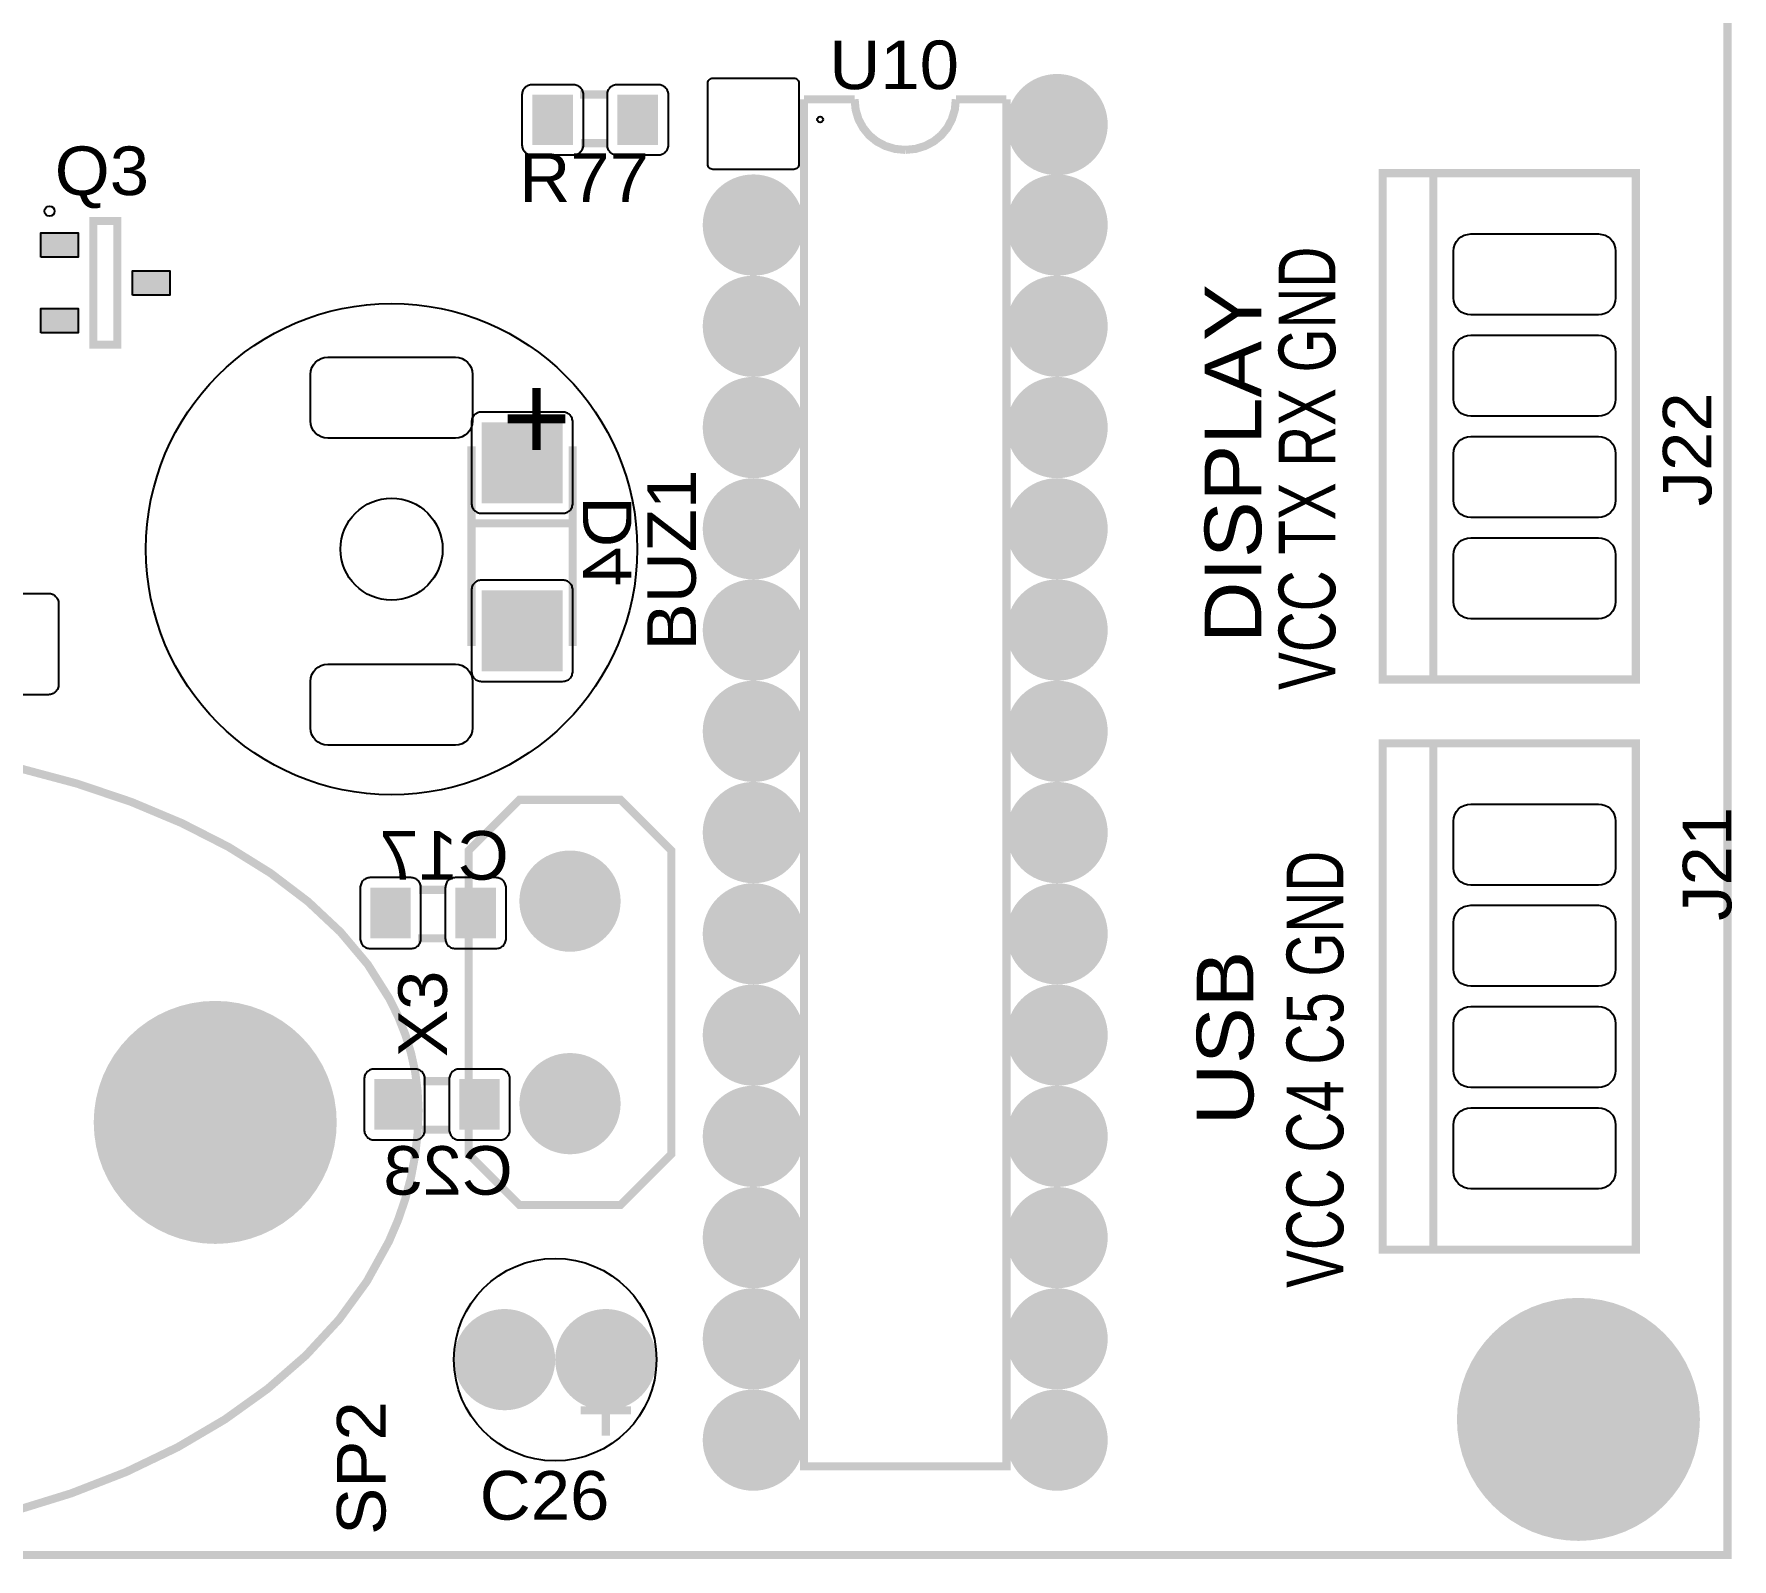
# Model space of a CAD drawing. Header units: inches. Extents: x 18.7 to 39.4, y 4.3 to 20.5.
# Drawn here: x 29.59 to 31.804, y 8.602 to 10.59 of the extents above; entities that cross this region are included whole.
import ezdxf

# ---------------------------------------------------------------- set-up
doc = ezdxf.new("R2010")
doc.units = ezdxf.units.IN
doc.header["$MEASUREMENT"] = 0
doc.styles.get("Standard").update_dxf_attribs({"font": 'arial.ttf'})

# ---------------------------------------------------------------- blocks, each defined once
blk = doc.blocks.new('RPAD')
blk.add_trace([(-0.5, -0.5), (-0.5, 0.5), (0.5, -0.5), (0.5, 0.5)])
blk = doc.blocks.new('EPAD')
at = {"const_width": 0.5}
blk.add_lwpolyline([(-0.25, 0, 1), (0.25, 0, 1)], format="xyb", close=True, dxfattribs=at)
blk = doc.blocks.new('NextionControlV4')
for points, const_width in [([(41.8232, 12.2592), (48.3286, 12.2592), (48.3286, 16.8025), (41.8232, 16.8025), (41.8232, 12.2592)], 0.008), ([(41.8232, 12.2592), (48.3286, 12.2592), (48.3286, 16.8025), (41.8232, 16.8025), (41.8232, 12.2592)], 0.008), ([(41.8232, 12.2592), (48.3286, 12.2592), (48.3286, 16.8025), (41.8232, 16.8025), (41.8232, 12.2592)], 0.008), ([(47.2233, 13.7015), (47.1953, 13.7015)], 0.008), ([(47.2233, 13.7015), (47.1953, 13.7015)], 0.008), ([(47.2233, 13.7015), (47.1953, 13.7015)], 0.008), ([(47.4165, 13.6968), (47.4165, 12.3468), (47.6165, 12.3468), (47.6165, 13.6968)], 0.008), ([(47.4165, 13.6968), (47.4665, 13.6968)], 0.008), ([(47.4165, 13.6968), (47.4165, 12.3468), (47.6165, 12.3468), (47.6165, 13.6968)], 0.008), ([(47.4165, 13.6968), (47.4665, 13.6968)], 0.008), ([(47.4165, 13.6968), (47.4165, 12.3468), (47.6165, 12.3468), (47.6165, 13.6968)], 0.008), ([(47.4165, 13.6968), (47.4665, 13.6968)], 0.008), ([(47.4665, 13.6968), (47.4675, 13.6866), (47.4703, 13.6771), (47.4749, 13.6686), (47.4809, 13.6612), (47.4883, 13.6552), (47.4968, 13.6507), (47.5063, 13.6478), (47.5165, 13.6468)], 0.008), ([(47.4665, 13.6968), (47.4675, 13.6866), (47.4703, 13.6771), (47.4749, 13.6686), (47.4809, 13.6612), (47.4883, 13.6552), (47.4968, 13.6507), (47.5063, 13.6478), (47.5165, 13.6468)], 0.008), ([(47.4665, 13.6968), (47.4675, 13.6866), (47.4703, 13.6771), (47.4749, 13.6686), (47.4809, 13.6612), (47.4883, 13.6552), (47.4968, 13.6507), (47.5063, 13.6478), (47.5165, 13.6468)], 0.008), ([(47.5665, 13.6968), (47.5655, 13.6866), (47.5626, 13.6771), (47.5581, 13.6686), (47.552, 13.6612), (47.5447, 13.6552), (47.5362, 13.6507), (47.5267, 13.6478), (47.5165, 13.6468)], 0.008), ([(47.5665, 13.6968), (47.5655, 13.6866), (47.5626, 13.6771), (47.5581, 13.6686), (47.552, 13.6612), (47.5447, 13.6552), (47.5362, 13.6507), (47.5267, 13.6478), (47.5165, 13.6468)], 0.008), ([(47.5665, 13.6968), (47.5655, 13.6866), (47.5626, 13.6771), (47.5581, 13.6686), (47.552, 13.6612), (47.5447, 13.6552), (47.5362, 13.6507), (47.5267, 13.6478), (47.5165, 13.6468)], 0.008), ([(47.6165, 13.6968), (47.5665, 13.6968)], 0.008), ([(47.6165, 13.6968), (47.5665, 13.6968)], 0.008), ([(47.6165, 13.6968), (47.5665, 13.6968)], 0.008), ([(47.2233, 13.6535), (47.1963, 13.6535)], 0.008), ([(47.2233, 13.6535), (47.1963, 13.6535)], 0.008), ([(47.2233, 13.6535), (47.1963, 13.6535)], 0.008), ([(47.9881, 13.1238), (48.2381, 13.1238), (48.2381, 13.6238), (47.9881, 13.6238), (47.9881, 13.1238)], 0.008), ([(47.9881, 13.1238), (48.2381, 13.1238), (48.2381, 13.6238), (47.9881, 13.6238), (47.9881, 13.1238)], 0.008), ([(47.9881, 13.1238), (48.2381, 13.1238), (48.2381, 13.6238), (47.9881, 13.6238), (47.9881, 13.1238)], 0.008), ([(48.0381, 13.1238), (48.0381, 13.6238)], 0.008), ([(48.0381, 13.1238), (48.0381, 13.6238)], 0.008), ([(48.0381, 13.1238), (48.0381, 13.6238)], 0.008), ([(46.7147, 13.4545), (46.7383, 13.4545), (46.7383, 13.5765), (46.7147, 13.5765), (46.7147, 13.4545)], 0.00787), ([(46.7147, 13.4545), (46.7383, 13.4545), (46.7383, 13.5765), (46.7147, 13.5765), (46.7147, 13.4545)], 0.00787), ([(46.7147, 13.4545), (46.7383, 13.4545), (46.7383, 13.5765), (46.7147, 13.5765), (46.7147, 13.4545)], 0.00787), ([(47.0881, 13.3539), (47.0881, 13.1569)], 0.008), ([(47.0881, 13.3539), (47.0881, 13.1569)], 0.008), ([(47.0881, 13.3539), (47.0881, 13.1569)], 0.008), ([(47.1881, 13.1569), (47.1881, 13.3539)], 0.008), ([(47.1881, 13.1569), (47.1881, 13.3539)], 0.008), ([(47.1881, 13.1569), (47.1881, 13.3539)], 0.008), ([(47.1881, 13.2779), (47.0881, 13.2779)], 0.008), ([(47.1881, 13.2779), (47.0881, 13.2779)], 0.008), ([(47.1881, 13.2779), (47.0881, 13.2779)], 0.008), ([(46.6347, 12.3021), (46.6926, 12.32), (46.7471, 12.3412), (46.7979, 12.3656), (46.8446, 12.3931), (46.8869, 12.4234), (46.9246, 12.4563), (46.9573, 12.4917), (46.9847, 12.5293), (47.0066, 12.5689), (47.0154, 12.5895), (47.0226, 12.6104), (47.0283, 12.6318), (47.0324, 12.6536), (47.0349, 12.6757), (47.0358, 12.6982), (47.0349, 12.7173), (47.0325, 12.7362), (47.0284, 12.7548), (47.0228, 12.773), (47.0157, 12.7909), (47.0071, 12.8084), (46.9857, 12.8423), (46.9587, 12.8744), (46.9266, 12.9045), (46.8896, 12.9326), (46.848, 12.9585), (46.8021, 12.9819), (46.7523, 13.0028), (46.6987, 13.0209), (46.6418, 13.0361)], 0.008), ([(46.6347, 12.3021), (46.6926, 12.32), (46.7471, 12.3412), (46.7979, 12.3656), (46.8446, 12.3931), (46.8869, 12.4234), (46.9246, 12.4563), (46.9573, 12.4917), (46.9847, 12.5293), (47.0066, 12.5689), (47.0154, 12.5895), (47.0226, 12.6104), (47.0283, 12.6318), (47.0324, 12.6536), (47.0349, 12.6757), (47.0358, 12.6982), (47.0349, 12.7173), (47.0325, 12.7362), (47.0284, 12.7548), (47.0228, 12.773), (47.0157, 12.7909), (47.0071, 12.8084), (46.9857, 12.8423), (46.9587, 12.8744), (46.9266, 12.9045), (46.8896, 12.9326), (46.848, 12.9585), (46.8021, 12.9819), (46.7523, 13.0028), (46.6987, 13.0209), (46.6418, 13.0361)], 0.008), ([(46.6347, 12.3021), (46.6926, 12.32), (46.7471, 12.3412), (46.7979, 12.3656), (46.8446, 12.3931), (46.8869, 12.4234), (46.9246, 12.4563), (46.9573, 12.4917), (46.9847, 12.5293), (47.0066, 12.5689), (47.0154, 12.5895), (47.0226, 12.6104), (47.0283, 12.6318), (47.0324, 12.6536), (47.0349, 12.6757), (47.0358, 12.6982), (47.0349, 12.7173), (47.0325, 12.7362), (47.0284, 12.7548), (47.0228, 12.773), (47.0157, 12.7909), (47.0071, 12.8084), (46.9857, 12.8423), (46.9587, 12.8744), (46.9266, 12.9045), (46.8896, 12.9326), (46.848, 12.9585), (46.8021, 12.9819), (46.7523, 13.0028), (46.6987, 13.0209), (46.6418, 13.0361)], 0.008), ([(47.9881, 12.5608), (48.2381, 12.5608), (48.2381, 13.0608), (47.9881, 13.0608), (47.9881, 12.5608)], 0.008), ([(47.9881, 12.5608), (48.2381, 12.5608), (48.2381, 13.0608), (47.9881, 13.0608), (47.9881, 12.5608)], 0.008), ([(47.9881, 12.5608), (48.2381, 12.5608), (48.2381, 13.0608), (47.9881, 13.0608), (47.9881, 12.5608)], 0.008), ([(48.0381, 12.5608), (48.0381, 13.0608)], 0.008), ([(48.0381, 12.5608), (48.0381, 13.0608)], 0.008), ([(48.0381, 12.5608), (48.0381, 13.0608)], 0.008), ([(47.2854, 12.9549), (47.2854, 12.6549), (47.2354, 12.6049), (47.1354, 12.6049), (47.0854, 12.6549), (47.0854, 12.9549), (47.1354, 13.0049), (47.2354, 13.0049), (47.2854, 12.9549)], 0.008), ([(47.2854, 12.9549), (47.2854, 12.6549), (47.2354, 12.6049), (47.1354, 12.6049), (47.0854, 12.6549), (47.0854, 12.9549), (47.1354, 13.0049), (47.2354, 13.0049), (47.2854, 12.9549)], 0.008), ([(47.2854, 12.9549), (47.2854, 12.6549), (47.2354, 12.6049), (47.1354, 12.6049), (47.0854, 12.6549), (47.0854, 12.9549), (47.1354, 13.0049), (47.2354, 13.0049), (47.2854, 12.9549)], 0.008), ([(47.0632, 12.9161), (47.0362, 12.9161)], 0.008), ([(47.0632, 12.9161), (47.0362, 12.9161)], 0.008), ([(47.0632, 12.9161), (47.0362, 12.9161)], 0.008), ([(47.0632, 12.8681), (47.0352, 12.8681)], 0.008), ([(47.0632, 12.8681), (47.0352, 12.8681)], 0.008), ([(47.0632, 12.8681), (47.0352, 12.8681)], 0.008), ([(47.0671, 12.7271), (47.0401, 12.7271)], 0.008), ([(47.0671, 12.7271), (47.0401, 12.7271)], 0.008), ([(47.0671, 12.7271), (47.0401, 12.7271)], 0.008), ([(47.0671, 12.6791), (47.0391, 12.6791)], 0.008), ([(47.0671, 12.6791), (47.0391, 12.6791)], 0.008), ([(47.0671, 12.6791), (47.0391, 12.6791)], 0.008), ([(47.2208, 12.3771), (47.2208, 12.4271)], 0.008), ([(47.2208, 12.3771), (47.2208, 12.4271)], 0.008), ([(47.2208, 12.3771), (47.2208, 12.4271)], 0.008), ([(47.2458, 12.4021), (47.1958, 12.4021)], 0.008), ([(47.2458, 12.4021), (47.1958, 12.4021)], 0.008), ([(47.2458, 12.4021), (47.1958, 12.4021)], 0.008)]:
    blk.add_lwpolyline(points, dxfattribs=dict(const_width=const_width))
for points in [[(47.1883, 13.6415), (47.1483, 13.6415), (47.1473, 13.6416), (47.1463, 13.6417), (47.1453, 13.642), (47.1444, 13.6423), (47.1435, 13.6427), (47.1427, 13.6432), (47.1419, 13.6438), (47.1412, 13.6444), (47.1406, 13.6451), (47.14, 13.6459), (47.1395, 13.6467), (47.1391, 13.6476), (47.1387, 13.6485), (47.1385, 13.6495), (47.1384, 13.6505), (47.1383, 13.6515), (47.1383, 13.7015), (47.1384, 13.7026), (47.1385, 13.7036), (47.1387, 13.7045), (47.1391, 13.7055), (47.1395, 13.7063), (47.14, 13.7072), (47.1406, 13.7079), (47.1412, 13.7086), (47.1419, 13.7093), (47.1427, 13.7098), (47.1435, 13.7103), (47.1444, 13.7107), (47.1453, 13.7111), (47.1463, 13.7113), (47.1473, 13.7115), (47.1483, 13.7115), (47.1883, 13.7115), (47.1893, 13.7115), (47.1903, 13.7113), (47.1913, 13.7111), (47.1922, 13.7107), (47.1931, 13.7103), (47.1939, 13.7098), (47.1947, 13.7093), (47.1954, 13.7086), (47.1961, 13.7079), (47.1966, 13.7072), (47.1971, 13.7063), (47.1975, 13.7055), (47.1979, 13.7045), (47.1981, 13.7036), (47.1983, 13.7026), (47.1983, 13.7015), (47.1983, 13.6515), (47.1983, 13.6505), (47.1981, 13.6495), (47.1979, 13.6485), (47.1975, 13.6476), (47.1971, 13.6467), (47.1966, 13.6459), (47.1961, 13.6451), (47.1954, 13.6444), (47.1947, 13.6438), (47.1939, 13.6432), (47.1931, 13.6427), (47.1922, 13.6423), (47.1913, 13.642), (47.1903, 13.6417), (47.1893, 13.6416), (47.1883, 13.6415)], [(47.2723, 13.6415), (47.2323, 13.6415), (47.2313, 13.6416), (47.2303, 13.6417), (47.2293, 13.642), (47.2284, 13.6423), (47.2275, 13.6427), (47.2267, 13.6432), (47.2259, 13.6438), (47.2252, 13.6444), (47.2246, 13.6451), (47.224, 13.6459), (47.2235, 13.6467), (47.2231, 13.6476), (47.2227, 13.6485), (47.2225, 13.6495), (47.2224, 13.6505), (47.2223, 13.6515), (47.2223, 13.7015), (47.2224, 13.7026), (47.2225, 13.7036), (47.2227, 13.7045), (47.2231, 13.7055), (47.2235, 13.7063), (47.224, 13.7072), (47.2246, 13.7079), (47.2252, 13.7086), (47.2259, 13.7093), (47.2267, 13.7098), (47.2275, 13.7103), (47.2284, 13.7107), (47.2293, 13.7111), (47.2303, 13.7113), (47.2313, 13.7115), (47.2323, 13.7115), (47.2723, 13.7115), (47.2733, 13.7115), (47.2743, 13.7113), (47.2753, 13.7111), (47.2762, 13.7107), (47.2771, 13.7103), (47.2779, 13.7098), (47.2787, 13.7093), (47.2794, 13.7086), (47.2801, 13.7079), (47.2806, 13.7072), (47.2811, 13.7063), (47.2815, 13.7055), (47.2819, 13.7045), (47.2821, 13.7036), (47.2823, 13.7026), (47.2823, 13.7015), (47.2823, 13.6515), (47.2823, 13.6505), (47.2821, 13.6495), (47.2819, 13.6485), (47.2815, 13.6476), (47.2811, 13.6467), (47.2806, 13.6459), (47.2801, 13.6451), (47.2794, 13.6444), (47.2787, 13.6438), (47.2779, 13.6432), (47.2771, 13.6427), (47.2762, 13.6423), (47.2753, 13.642), (47.2743, 13.6417), (47.2733, 13.6416), (47.2723, 13.6415)], [(47.3265, 13.7176), (47.4065, 13.7176), (47.4075, 13.7175), (47.4084, 13.7172), (47.4093, 13.7167), (47.41, 13.7161), (47.4106, 13.7154), (47.4111, 13.7146), (47.4114, 13.7136), (47.4115, 13.7126), (47.4115, 13.6326), (47.4114, 13.6316), (47.4111, 13.6306), (47.4106, 13.6298), (47.41, 13.629), (47.4093, 13.6284), (47.4084, 13.628), (47.4075, 13.6277), (47.4065, 13.6276), (47.3265, 13.6276), (47.3255, 13.6277), (47.3245, 13.628), (47.3237, 13.6284), (47.3229, 13.629), (47.3223, 13.6298), (47.3219, 13.6306), (47.3216, 13.6316), (47.3215, 13.6326), (47.3215, 13.7126), (47.3216, 13.7136), (47.3219, 13.7146), (47.3223, 13.7154), (47.3229, 13.7161), (47.3237, 13.7167), (47.3245, 13.7172), (47.3255, 13.7175), (47.3265, 13.7176)], [(46.6627, 13.5409), (46.6627, 13.5649), (46.6997, 13.5649), (46.6997, 13.5409), (46.6627, 13.5409)], [(48.0581, 13.5008), (48.0581, 13.5468), (48.0585, 13.5502), (48.0594, 13.5535), (48.061, 13.5563), (48.063, 13.5589), (48.0655, 13.5609), (48.0684, 13.5625), (48.0717, 13.5634), (48.0751, 13.5638), (48.2011, 13.5638), (48.2046, 13.5634), (48.2078, 13.5625), (48.2107, 13.5609), (48.2132, 13.5589), (48.2153, 13.5563), (48.2168, 13.5535), (48.2178, 13.5502), (48.2181, 13.5468), (48.2181, 13.5008), (48.2178, 13.4973), (48.2168, 13.4941), (48.2153, 13.4912), (48.2132, 13.4887), (48.2107, 13.4866), (48.2078, 13.4851), (48.2046, 13.4841), (48.2011, 13.4838), (48.0751, 13.4838), (48.0717, 13.4841), (48.0684, 13.4851), (48.0655, 13.4866), (48.063, 13.4887), (48.061, 13.4912), (48.0594, 13.4941), (48.0585, 13.4973), (48.0581, 13.5008)], [(46.7533, 13.5035), (46.7533, 13.5275), (46.7903, 13.5275), (46.7903, 13.5035), (46.7533, 13.5035)], [(46.6627, 13.4661), (46.6627, 13.4901), (46.6997, 13.4901), (46.6997, 13.4661), (46.6627, 13.4661)], [(48.0581, 13.4008), (48.0581, 13.4468), (48.0585, 13.4502), (48.0594, 13.4535), (48.061, 13.4563), (48.063, 13.4589), (48.0655, 13.4609), (48.0684, 13.4625), (48.0717, 13.4634), (48.0751, 13.4638), (48.2011, 13.4638), (48.2046, 13.4634), (48.2078, 13.4625), (48.2107, 13.4609), (48.2132, 13.4589), (48.2153, 13.4563), (48.2168, 13.4535), (48.2178, 13.4502), (48.2181, 13.4468), (48.2181, 13.4008), (48.2178, 13.3973), (48.2168, 13.3941), (48.2153, 13.3912), (48.2132, 13.3887), (48.2107, 13.3866), (48.2078, 13.3851), (48.2046, 13.3841), (48.2011, 13.3838), (48.0751, 13.3838), (48.0717, 13.3841), (48.0684, 13.3851), (48.0655, 13.3866), (48.063, 13.3887), (48.061, 13.3912), (48.0594, 13.3941), (48.0585, 13.3973), (48.0581, 13.4008)], [(47.0892, 13.4251), (47.0892, 13.3791), (47.0888, 13.3756), (47.0878, 13.3724), (47.0863, 13.3695), (47.0842, 13.367), (47.0817, 13.365), (47.0788, 13.3634), (47.0756, 13.3624), (47.0722, 13.3621), (46.9462, 13.3621), (46.9427, 13.3624), (46.9395, 13.3634), (46.9366, 13.365), (46.9341, 13.367), (46.932, 13.3695), (46.9305, 13.3724), (46.9295, 13.3756), (46.9292, 13.3791), (46.9292, 13.4251), (46.9295, 13.4286), (46.9305, 13.4318), (46.932, 13.4347), (46.9341, 13.4372), (46.9366, 13.4392), (46.9395, 13.4408), (46.9427, 13.4418), (46.9462, 13.4421), (47.0722, 13.4421), (47.0756, 13.4418), (47.0788, 13.4408), (47.0817, 13.4392), (47.0842, 13.4372), (47.0863, 13.4347), (47.0878, 13.4318), (47.0888, 13.4286), (47.0892, 13.4251)], [(47.1881, 13.2979), (47.1881, 13.3779), (47.1881, 13.379), (47.1879, 13.38), (47.1877, 13.3809), (47.1874, 13.3819), (47.1869, 13.3828), (47.1864, 13.3836), (47.1859, 13.3843), (47.1852, 13.385), (47.1845, 13.3857), (47.1838, 13.3863), (47.1829, 13.3868), (47.1821, 13.3872), (47.1811, 13.3875), (47.1802, 13.3877), (47.1792, 13.3879), (47.1781, 13.3879), (47.0981, 13.3879), (47.0971, 13.3879), (47.0961, 13.3877), (47.0951, 13.3875), (47.0942, 13.3872), (47.0933, 13.3868), (47.0925, 13.3863), (47.0917, 13.3857), (47.091, 13.385), (47.0904, 13.3843), (47.0898, 13.3836), (47.0893, 13.3828), (47.0889, 13.3819), (47.0886, 13.3809), (47.0883, 13.38), (47.0882, 13.379), (47.0881, 13.3779), (47.0881, 13.2979), (47.0882, 13.2969), (47.0883, 13.2959), (47.0886, 13.2949), (47.0889, 13.294), (47.0893, 13.2931), (47.0898, 13.2923), (47.0904, 13.2915), (47.091, 13.2908), (47.0917, 13.2902), (47.0925, 13.2896), (47.0933, 13.2891), (47.0942, 13.2887), (47.0951, 13.2884), (47.0961, 13.2881), (47.0971, 13.288), (47.0981, 13.2879), (47.1781, 13.2879), (47.1792, 13.288), (47.1802, 13.2881), (47.1811, 13.2884), (47.1821, 13.2887), (47.1829, 13.2891), (47.1838, 13.2896), (47.1845, 13.2902), (47.1852, 13.2908), (47.1859, 13.2915), (47.1864, 13.2923), (47.1869, 13.2931), (47.1874, 13.294), (47.1877, 13.2949), (47.1879, 13.2959), (47.1881, 13.2969), (47.1881, 13.2979)], [(48.0581, 13.3008), (48.0581, 13.3468), (48.0585, 13.3502), (48.0594, 13.3535), (48.061, 13.3563), (48.063, 13.3589), (48.0655, 13.3609), (48.0684, 13.3625), (48.0717, 13.3634), (48.0751, 13.3638), (48.2011, 13.3638), (48.2046, 13.3634), (48.2078, 13.3625), (48.2107, 13.3609), (48.2132, 13.3589), (48.2153, 13.3563), (48.2168, 13.3535), (48.2178, 13.3502), (48.2181, 13.3468), (48.2181, 13.3008), (48.2178, 13.2973), (48.2168, 13.2941), (48.2153, 13.2912), (48.2132, 13.2887), (48.2107, 13.2866), (48.2078, 13.2851), (48.2046, 13.2841), (48.2011, 13.2838), (48.0751, 13.2838), (48.0717, 13.2841), (48.0684, 13.2851), (48.0655, 13.2866), (48.063, 13.2887), (48.061, 13.2912), (48.0594, 13.2941), (48.0585, 13.2973), (48.0581, 13.3008)], [(48.0581, 13.2008), (48.0581, 13.2468), (48.0585, 13.2502), (48.0594, 13.2535), (48.061, 13.2563), (48.063, 13.2589), (48.0655, 13.2609), (48.0684, 13.2625), (48.0717, 13.2634), (48.0751, 13.2638), (48.2011, 13.2638), (48.2046, 13.2634), (48.2078, 13.2625), (48.2107, 13.2609), (48.2132, 13.2589), (48.2153, 13.2563), (48.2168, 13.2535), (48.2178, 13.2502), (48.2181, 13.2468), (48.2181, 13.2008), (48.2178, 13.1973), (48.2168, 13.1941), (48.2153, 13.1912), (48.2132, 13.1887), (48.2107, 13.1866), (48.2078, 13.1851), (48.2046, 13.1841), (48.2011, 13.1838), (48.0751, 13.1838), (48.0717, 13.1841), (48.0684, 13.1851), (48.0655, 13.1866), (48.063, 13.1887), (48.061, 13.1912), (48.0594, 13.1941), (48.0585, 13.1973), (48.0581, 13.2008)], [(47.1881, 13.1319), (47.1881, 13.2119), (47.1881, 13.213), (47.1879, 13.214), (47.1877, 13.2149), (47.1874, 13.2159), (47.1869, 13.2168), (47.1864, 13.2176), (47.1859, 13.2183), (47.1852, 13.219), (47.1845, 13.2197), (47.1838, 13.2203), (47.1829, 13.2208), (47.1821, 13.2212), (47.1811, 13.2215), (47.1802, 13.2217), (47.1792, 13.2219), (47.1781, 13.2219), (47.0981, 13.2219), (47.0971, 13.2219), (47.0961, 13.2217), (47.0951, 13.2215), (47.0942, 13.2212), (47.0933, 13.2208), (47.0925, 13.2203), (47.0917, 13.2197), (47.091, 13.219), (47.0904, 13.2183), (47.0898, 13.2176), (47.0893, 13.2168), (47.0889, 13.2159), (47.0886, 13.2149), (47.0883, 13.214), (47.0882, 13.213), (47.0881, 13.2119), (47.0881, 13.1319), (47.0882, 13.1309), (47.0883, 13.1299), (47.0886, 13.1289), (47.0889, 13.128), (47.0893, 13.1271), (47.0898, 13.1263), (47.0904, 13.1255), (47.091, 13.1248), (47.0917, 13.1242), (47.0925, 13.1236), (47.0933, 13.1231), (47.0942, 13.1227), (47.0951, 13.1224), (47.0961, 13.1221), (47.0971, 13.122), (47.0981, 13.1219), (47.1781, 13.1219), (47.1792, 13.122), (47.1802, 13.1221), (47.1811, 13.1224), (47.1821, 13.1227), (47.1829, 13.1231), (47.1838, 13.1236), (47.1845, 13.1242), (47.1852, 13.1248), (47.1859, 13.1255), (47.1864, 13.1263), (47.1869, 13.1271), (47.1874, 13.128), (47.1877, 13.1289), (47.1879, 13.1299), (47.1881, 13.1309), (47.1881, 13.1319)], [(47.0892, 13.1219), (47.0892, 13.0759), (47.0888, 13.0725), (47.0878, 13.0693), (47.0863, 13.0664), (47.0842, 13.0639), (47.0817, 13.0618), (47.0788, 13.0603), (47.0756, 13.0593), (47.0722, 13.0589), (46.9462, 13.0589), (46.9427, 13.0593), (46.9395, 13.0603), (46.9366, 13.0618), (46.9341, 13.0639), (46.932, 13.0664), (46.9305, 13.0693), (46.9295, 13.0725), (46.9292, 13.0759), (46.9292, 13.1219), (46.9295, 13.1254), (46.9305, 13.1286), (46.932, 13.1315), (46.9341, 13.134), (46.9366, 13.1361), (46.9395, 13.1376), (46.9427, 13.1386), (46.9462, 13.1389), (47.0722, 13.1389), (47.0756, 13.1386), (47.0788, 13.1376), (47.0817, 13.1361), (47.0842, 13.134), (47.0863, 13.1315), (47.0878, 13.1286), (47.0888, 13.1254), (47.0892, 13.1219)], [(48.0581, 12.9378), (48.0581, 12.9838), (48.0585, 12.9872), (48.0594, 12.9905), (48.061, 12.9934), (48.063, 12.9959), (48.0655, 12.9979), (48.0684, 12.9995), (48.0717, 13.0004), (48.0751, 13.0008), (48.2011, 13.0008), (48.2046, 13.0004), (48.2078, 12.9995), (48.2107, 12.9979), (48.2132, 12.9959), (48.2153, 12.9934), (48.2168, 12.9905), (48.2178, 12.9872), (48.2181, 12.9838), (48.2181, 12.9378), (48.2178, 12.9343), (48.2168, 12.9311), (48.2153, 12.9282), (48.2132, 12.9257), (48.2107, 12.9236), (48.2078, 12.9221), (48.2046, 12.9211), (48.2011, 12.9208), (48.0751, 12.9208), (48.0717, 12.9211), (48.0684, 12.9221), (48.0655, 12.9236), (48.063, 12.9257), (48.061, 12.9282), (48.0594, 12.9311), (48.0585, 12.9343), (48.0581, 12.9378)], [(47.0282, 12.9281), (46.9882, 12.9281), (46.9872, 12.928), (46.9862, 12.9279), (46.9852, 12.9276), (46.9843, 12.9273), (46.9834, 12.9269), (46.9826, 12.9264), (46.9818, 12.9258), (46.9811, 12.9252), (46.9805, 12.9245), (46.9799, 12.9237), (46.9794, 12.9229), (46.979, 12.922), (46.9787, 12.9211), (46.9784, 12.9201), (46.9783, 12.9191), (46.9782, 12.9181), (46.9782, 12.8681), (46.9783, 12.867), (46.9784, 12.866), (46.9787, 12.865), (46.979, 12.8641), (46.9794, 12.8632), (46.9799, 12.8624), (46.9805, 12.8617), (46.9811, 12.8609), (46.9818, 12.8603), (46.9826, 12.8597), (46.9834, 12.8592), (46.9843, 12.8588), (46.9852, 12.8585), (46.9862, 12.8583), (46.9872, 12.8581), (46.9882, 12.8581), (47.0282, 12.8581), (47.0292, 12.8581), (47.0303, 12.8583), (47.0312, 12.8585), (47.0321, 12.8588), (47.033, 12.8592), (47.0338, 12.8597), (47.0346, 12.8603), (47.0353, 12.8609), (47.036, 12.8617), (47.0365, 12.8624), (47.037, 12.8632), (47.0374, 12.8641), (47.0378, 12.865), (47.038, 12.866), (47.0382, 12.867), (47.0382, 12.8681), (47.0382, 12.9181), (47.0382, 12.9191), (47.038, 12.9201), (47.0378, 12.9211), (47.0374, 12.922), (47.037, 12.9229), (47.0365, 12.9237), (47.036, 12.9245), (47.0353, 12.9252), (47.0346, 12.9258), (47.0338, 12.9264), (47.033, 12.9269), (47.0321, 12.9273), (47.0312, 12.9276), (47.0303, 12.9279), (47.0292, 12.928), (47.0282, 12.9281)], [(47.1122, 12.9281), (47.0722, 12.9281), (47.0712, 12.928), (47.0702, 12.9279), (47.0692, 12.9276), (47.0683, 12.9273), (47.0674, 12.9269), (47.0666, 12.9264), (47.0658, 12.9258), (47.0651, 12.9252), (47.0645, 12.9245), (47.0639, 12.9237), (47.0634, 12.9229), (47.063, 12.922), (47.0627, 12.9211), (47.0624, 12.9201), (47.0623, 12.9191), (47.0622, 12.9181), (47.0622, 12.8681), (47.0623, 12.867), (47.0624, 12.866), (47.0627, 12.865), (47.063, 12.8641), (47.0634, 12.8632), (47.0639, 12.8624), (47.0645, 12.8617), (47.0651, 12.8609), (47.0658, 12.8603), (47.0666, 12.8597), (47.0674, 12.8592), (47.0683, 12.8588), (47.0692, 12.8585), (47.0702, 12.8583), (47.0712, 12.8581), (47.0722, 12.8581), (47.1122, 12.8581), (47.1132, 12.8581), (47.1143, 12.8583), (47.1152, 12.8585), (47.1161, 12.8588), (47.117, 12.8592), (47.1178, 12.8597), (47.1186, 12.8603), (47.1193, 12.8609), (47.12, 12.8617), (47.1205, 12.8624), (47.121, 12.8632), (47.1214, 12.8641), (47.1218, 12.865), (47.122, 12.866), (47.1222, 12.867), (47.1222, 12.8681), (47.1222, 12.9181), (47.1222, 12.9191), (47.122, 12.9201), (47.1218, 12.9211), (47.1214, 12.922), (47.121, 12.9229), (47.1205, 12.9237), (47.12, 12.9245), (47.1193, 12.9252), (47.1186, 12.9258), (47.1178, 12.9264), (47.117, 12.9269), (47.1161, 12.9273), (47.1152, 12.9276), (47.1143, 12.9279), (47.1132, 12.928), (47.1122, 12.9281)], [(48.0581, 12.8378), (48.0581, 12.8838), (48.0585, 12.8872), (48.0594, 12.8905), (48.061, 12.8934), (48.063, 12.8959), (48.0655, 12.8979), (48.0684, 12.8995), (48.0717, 12.9004), (48.0751, 12.9008), (48.2011, 12.9008), (48.2046, 12.9004), (48.2078, 12.8995), (48.2107, 12.8979), (48.2132, 12.8959), (48.2153, 12.8934), (48.2168, 12.8905), (48.2178, 12.8872), (48.2181, 12.8838), (48.2181, 12.8378), (48.2178, 12.8343), (48.2168, 12.8311), (48.2153, 12.8282), (48.2132, 12.8257), (48.2107, 12.8236), (48.2078, 12.8221), (48.2046, 12.8211), (48.2011, 12.8208), (48.0751, 12.8208), (48.0717, 12.8211), (48.0684, 12.8221), (48.0655, 12.8236), (48.063, 12.8257), (48.061, 12.8282), (48.0594, 12.8311), (48.0585, 12.8343), (48.0581, 12.8378)], [(48.0581, 12.7378), (48.0581, 12.7838), (48.0585, 12.7872), (48.0594, 12.7905), (48.061, 12.7934), (48.063, 12.7959), (48.0655, 12.7979), (48.0684, 12.7995), (48.0717, 12.8004), (48.0751, 12.8008), (48.2011, 12.8008), (48.2046, 12.8004), (48.2078, 12.7995), (48.2107, 12.7979), (48.2132, 12.7959), (48.2153, 12.7934), (48.2168, 12.7905), (48.2178, 12.7872), (48.2181, 12.7838), (48.2181, 12.7378), (48.2178, 12.7343), (48.2168, 12.7311), (48.2153, 12.7282), (48.2132, 12.7257), (48.2107, 12.7236), (48.2078, 12.7221), (48.2046, 12.7211), (48.2011, 12.7208), (48.0751, 12.7208), (48.0717, 12.7211), (48.0684, 12.7221), (48.0655, 12.7236), (48.063, 12.7257), (48.061, 12.7282), (48.0594, 12.7311), (48.0585, 12.7343), (48.0581, 12.7378)], [(47.0321, 12.7391), (46.9921, 12.7391), (46.9911, 12.739), (46.9901, 12.7389), (46.9891, 12.7386), (46.9882, 12.7383), (46.9873, 12.7379), (46.9865, 12.7374), (46.9857, 12.7368), (46.985, 12.7362), (46.9844, 12.7355), (46.9838, 12.7347), (46.9833, 12.7339), (46.9829, 12.733), (46.9826, 12.7321), (46.9823, 12.7311), (46.9822, 12.7301), (46.9821, 12.7291), (46.9821, 12.6791), (46.9822, 12.678), (46.9823, 12.677), (46.9826, 12.6761), (46.9829, 12.6751), (46.9833, 12.6743), (46.9838, 12.6734), (46.9844, 12.6727), (46.985, 12.672), (46.9857, 12.6713), (46.9865, 12.6708), (46.9873, 12.6703), (46.9882, 12.6699), (46.9891, 12.6695), (46.9901, 12.6693), (46.9911, 12.6691), (46.9921, 12.6691), (47.0321, 12.6691), (47.0332, 12.6691), (47.0342, 12.6693), (47.0352, 12.6695), (47.0361, 12.6699), (47.037, 12.6703), (47.0378, 12.6708), (47.0385, 12.6713), (47.0393, 12.672), (47.0399, 12.6727), (47.0405, 12.6734), (47.041, 12.6743), (47.0414, 12.6751), (47.0417, 12.6761), (47.0419, 12.677), (47.0421, 12.678), (47.0421, 12.6791), (47.0421, 12.7291), (47.0421, 12.7301), (47.0419, 12.7311), (47.0417, 12.7321), (47.0414, 12.733), (47.041, 12.7339), (47.0405, 12.7347), (47.0399, 12.7355), (47.0393, 12.7362), (47.0385, 12.7368), (47.0378, 12.7374), (47.037, 12.7379), (47.0361, 12.7383), (47.0352, 12.7386), (47.0342, 12.7389), (47.0332, 12.739), (47.0321, 12.7391)], [(47.1161, 12.7391), (47.0761, 12.7391), (47.0751, 12.739), (47.0741, 12.7389), (47.0731, 12.7386), (47.0722, 12.7383), (47.0713, 12.7379), (47.0705, 12.7374), (47.0697, 12.7368), (47.069, 12.7362), (47.0684, 12.7355), (47.0678, 12.7347), (47.0673, 12.7339), (47.0669, 12.733), (47.0666, 12.7321), (47.0663, 12.7311), (47.0662, 12.7301), (47.0661, 12.7291), (47.0661, 12.6791), (47.0662, 12.678), (47.0663, 12.677), (47.0666, 12.6761), (47.0669, 12.6751), (47.0673, 12.6743), (47.0678, 12.6734), (47.0684, 12.6727), (47.069, 12.672), (47.0697, 12.6713), (47.0705, 12.6708), (47.0713, 12.6703), (47.0722, 12.6699), (47.0731, 12.6695), (47.0741, 12.6693), (47.0751, 12.6691), (47.0761, 12.6691), (47.1161, 12.6691), (47.1172, 12.6691), (47.1182, 12.6693), (47.1192, 12.6695), (47.1201, 12.6699), (47.121, 12.6703), (47.1218, 12.6708), (47.1225, 12.6713), (47.1233, 12.672), (47.1239, 12.6727), (47.1245, 12.6734), (47.125, 12.6743), (47.1254, 12.6751), (47.1257, 12.6761), (47.1259, 12.677), (47.1261, 12.678), (47.1261, 12.6791), (47.1261, 12.7291), (47.1261, 12.7301), (47.1259, 12.7311), (47.1257, 12.7321), (47.1254, 12.733), (47.125, 12.7339), (47.1245, 12.7347), (47.1239, 12.7355), (47.1233, 12.7362), (47.1225, 12.7368), (47.1218, 12.7374), (47.121, 12.7379), (47.1201, 12.7383), (47.1192, 12.7386), (47.1182, 12.7389), (47.1172, 12.739), (47.1161, 12.7391)], [(48.0581, 12.6378), (48.0581, 12.6838), (48.0585, 12.6872), (48.0594, 12.6905), (48.061, 12.6934), (48.063, 12.6959), (48.0655, 12.6979), (48.0684, 12.6995), (48.0717, 12.7004), (48.0751, 12.7008), (48.2011, 12.7008), (48.2046, 12.7004), (48.2078, 12.6995), (48.2107, 12.6979), (48.2132, 12.6959), (48.2153, 12.6934), (48.2168, 12.6905), (48.2178, 12.6872), (48.2181, 12.6838), (48.2181, 12.6378), (48.2178, 12.6343), (48.2168, 12.6311), (48.2153, 12.6282), (48.2132, 12.6257), (48.2107, 12.6236), (48.2078, 12.6221), (48.2046, 12.6211), (48.2011, 12.6208), (48.0751, 12.6208), (48.0717, 12.6211), (48.0684, 12.6221), (48.0655, 12.6236), (48.063, 12.6257), (48.061, 12.6282), (48.0594, 12.6311), (48.0585, 12.6343), (48.0581, 12.6378)]]:
    blk.add_lwpolyline(points, close=True)
blk.add_lwpolyline([(46.5903, 13.2088), (46.6703, 13.2088), (46.6713, 13.2088), (46.6723, 13.2086), (46.6733, 13.2084), (46.6742, 13.208), (46.6751, 13.2076), (46.6759, 13.2071), (46.6767, 13.2066), (46.6774, 13.2059), (46.678, 13.2052), (46.6786, 13.2044), (46.6791, 13.2036), (46.6795, 13.2027), (46.6798, 13.2018), (46.6801, 13.2008), (46.6802, 13.1998), (46.6803, 13.1988), (46.6803, 13.1188), (46.6802, 13.1178), (46.6801, 13.1168), (46.6798, 13.1158), (46.6795, 13.1149), (46.6791, 13.114), (46.6786, 13.1132), (46.678, 13.1124), (46.6774, 13.1117), (46.6767, 13.1111), (46.6759, 13.1105), (46.6751, 13.11), (46.6742, 13.1096), (46.6733, 13.1092), (46.6723, 13.109), (46.6713, 13.1089), (46.6703, 13.1088), (46.6703, 13.1088), (46.5903, 13.1088)])
for centre, radius in [((47.4325, 13.6768), 0.00283), ((47.4325, 13.6768), 0.00283), ((47.4325, 13.6768), 0.00283), ((46.6714, 13.5863), 0.00492), ((46.6714, 13.5863), 0.00492), ((46.6714, 13.5863), 0.00492), ((47.0092, 13.2525), 0.2426), ((47.0092, 13.2525), 0.2426), ((47.0092, 13.2525), 0.2426), ((47.0092, 13.2525), 0.0504), ((47.0092, 13.2525), 0.0504), ((47.0092, 13.2525), 0.0504), ((47.1708, 12.4521), 0.1), ((47.1708, 12.4521), 0.1), ((47.1708, 12.4521), 0.1)]:
    blk.add_circle(centre, radius)
for name, p, xscale, yscale in [('EPAD', (47.6665, 13.6718), 0.1, 0.1), ('EPAD', (47.3665, 13.5726), 0.1, 0.1), ('EPAD', (47.6665, 13.5726), 0.1, 0.1), ('EPAD', (47.3665, 13.4726), 0.1, 0.1), ('EPAD', (47.6665, 13.4726), 0.1, 0.1), ('EPAD', (47.3665, 13.3726), 0.1, 0.1), ('EPAD', (47.6665, 13.3726), 0.1, 0.1), ('EPAD', (47.3665, 13.2726), 0.1, 0.1), ('EPAD', (47.6665, 13.2726), 0.1, 0.1), ('EPAD', (47.3665, 13.1726), 0.1, 0.1), ('EPAD', (47.6665, 13.1726), 0.1, 0.1), ('EPAD', (47.3665, 13.0726), 0.1, 0.1), ('EPAD', (47.6665, 13.0726), 0.1, 0.1), ('EPAD', (47.3665, 12.9726), 0.1, 0.1), ('EPAD', (47.6665, 12.9726), 0.1, 0.1), ('EPAD', (47.1854, 12.9049), 0.1, 0.1), ('RPAD', (47.0082, 12.8931), 0.04, 0.05), ('RPAD', (47.0922, 12.8931), 0.04, 0.05), ('EPAD', (47.3665, 12.8726), 0.1, 0.1), ('EPAD', (47.6665, 12.8726), 0.1, 0.1), ('EPAD', (47.3665, 12.7726), 0.1, 0.1), ('EPAD', (47.6665, 12.7726), 0.1, 0.1), ('EPAD', (46.835, 12.6864), 0.24, 0.24), ('EPAD', (47.1854, 12.7049), 0.1, 0.1), ('RPAD', (47.0121, 12.7041), 0.04, 0.05), ('RPAD', (47.0961, 12.7041), 0.04, 0.05), ('EPAD', (47.3665, 12.6726), 0.1, 0.1), ('EPAD', (47.6665, 12.6726), 0.1, 0.1), ('EPAD', (47.3665, 12.5726), 0.1, 0.1), ('EPAD', (47.6665, 12.5726), 0.1, 0.1), ('EPAD', (47.3665, 12.4726), 0.1, 0.1), ('EPAD', (47.6665, 12.4726), 0.1, 0.1), ('EPAD', (48.1814, 12.3931), 0.24, 0.24), ('EPAD', (47.1208, 12.4521), 0.1, 0.1), ('EPAD', (47.2208, 12.4521), 0.1, 0.1), ('EPAD', (47.3665, 12.3726), 0.1, 0.1), ('EPAD', (47.6665, 12.3726), 0.1, 0.1)]:
    blk.add_blockref(name, p, dxfattribs=dict(xscale=xscale, yscale=yscale))
for p, xscale, yscale, rotation in [((47.1683, 13.6765), 0.04, 0.05, 180), ((47.2523, 13.6765), 0.04, 0.05, 180), ((46.6812, 13.5529), 0.024, 0.037, 90), ((46.7718, 13.5155), 0.024, 0.037, 90), ((46.6812, 13.4781), 0.024, 0.037, 90), ((47.1381, 13.3379), 0.08, 0.08, 270), ((47.1381, 13.1719), 0.08, 0.08, 270)]:
    blk.add_blockref('RPAD', p, dxfattribs=dict(xscale=xscale, yscale=yscale, rotation=rotation))
at = {"width": 1.041667}
for s, p in [('U10', (47.4415, 13.7068)), ('U10', (47.4415, 13.7068)), ('U10', (47.4415, 13.7068)), ('Q3', (46.6765, 13.6022)), ('Q3', (46.6765, 13.6022)), ('Q3', (46.6765, 13.6022)), ('R77', (47.1353, 13.5955)), ('R77', (47.1353, 13.5955)), ('R77', (47.1353, 13.5955)), ('C26', (47.0962, 12.2941)), ('C26', (47.0962, 12.2941)), ('C26', (47.0962, 12.2941))]:
    blk.add_text(s, height=0.048, dxfattribs=at).set_placement(p)
for s, height, rotation, width, p in [('VCC TX RX GND', 0.056, 90, 0.714286, (47.9413, 13.1135)), ('VCC TX RX GND', 0.056, 90, 0.714286, (47.9413, 13.1135)), ('VCC TX RX GND', 0.056, 90, 0.714286, (47.9413, 13.1135)), ('DISPLAY', 0.056, 90, 1.071429, (47.8682, 13.16)), ('DISPLAY', 0.056, 90, 1.071429, (47.8682, 13.16)), ('DISPLAY', 0.056, 90, 1.071429, (47.8682, 13.16)), ('+', 0.08, 270, 1.125, (47.1136, 13.4178)), ('+', 0.08, 270, 1.125, (47.1136, 13.4178)), ('+', 0.08, 270, 1.125, (47.1136, 13.4178)), ('J22', 0.048, 90, 1.041667, (48.3128, 13.2948)), ('J22', 0.048, 90, 1.041667, (48.3128, 13.2948)), ('J22', 0.048, 90, 1.041667, (48.3128, 13.2948)), ('BUZ1', 0.048, 90, 1.041667, (47.3097, 13.1525)), ('BUZ1', 0.048, 90, 1.041667, (47.3097, 13.1525)), ('BUZ1', 0.048, 90, 1.041667, (47.3097, 13.1525)), ('J21', 0.048, 90, 1.041667, (48.3325, 12.8854)), ('J21', 0.048, 90, 1.041667, (48.3325, 12.8854)), ('J21', 0.048, 90, 1.041667, (48.3325, 12.8854)), ('VCC C4 C5 GND', 0.056, 90, 0.714286, (47.9492, 12.523)), ('VCC C4 C5 GND', 0.056, 90, 0.714286, (47.9492, 12.523)), ('VCC C4 C5 GND', 0.056, 90, 0.714286, (47.9492, 12.523)), ('USB', 0.056, 90, 1.071429, (47.8604, 12.6836)), ('USB', 0.056, 90, 1.071429, (47.8604, 12.6836)), ('USB', 0.056, 90, 1.071429, (47.8604, 12.6836)), ('X3', 0.048, 90, 1.041667, (47.0638, 12.7509)), ('X3', 0.048, 90, 1.041667, (47.0638, 12.7509)), ('X3', 0.048, 90, 1.041667, (47.0638, 12.7509)), ('SP2', 0.048, 90, 1.041667, (47.0032, 12.279)), ('SP2', 0.048, 90, 1.041667, (47.0032, 12.279)), ('SP2', 0.048, 90, 1.041667, (47.0032, 12.279))]:
    blk.add_text(s, height=height, rotation=rotation, dxfattribs=dict(width=width)).set_placement(p)
at = {"text_generation_flag": 2, "width": 1.041667}
blk.add_text('D4', height=0.048, rotation=90, dxfattribs=at).set_placement((47.2461, 13.3049))
blk.add_text('D4', height=0.048, rotation=90, dxfattribs=at).set_placement((47.2461, 13.3049))
blk.add_text('D4', height=0.048, rotation=90, dxfattribs=at).set_placement((47.2461, 13.3049))
for s, p in [('C17', (47.1252, 12.9261)), ('C17', (47.1252, 12.9261)), ('C17', (47.1252, 12.9261)), ('C23', (47.1291, 12.615)), ('C23', (47.1291, 12.615)), ('C23', (47.1291, 12.615))]:
    blk.add_text(s, height=0.048, dxfattribs=at).set_placement(p)

msp = doc.modelspace()

# ---------------------------------------------------------------- block references
at = {"xscale": 1.32, "yscale": 1.32, "zscale": 1.32}
msp.add_blockref('NextionControlV4', (-31.9957, -7.5748), dxfattribs=at)

doc.saveas('drawing.dxf')
